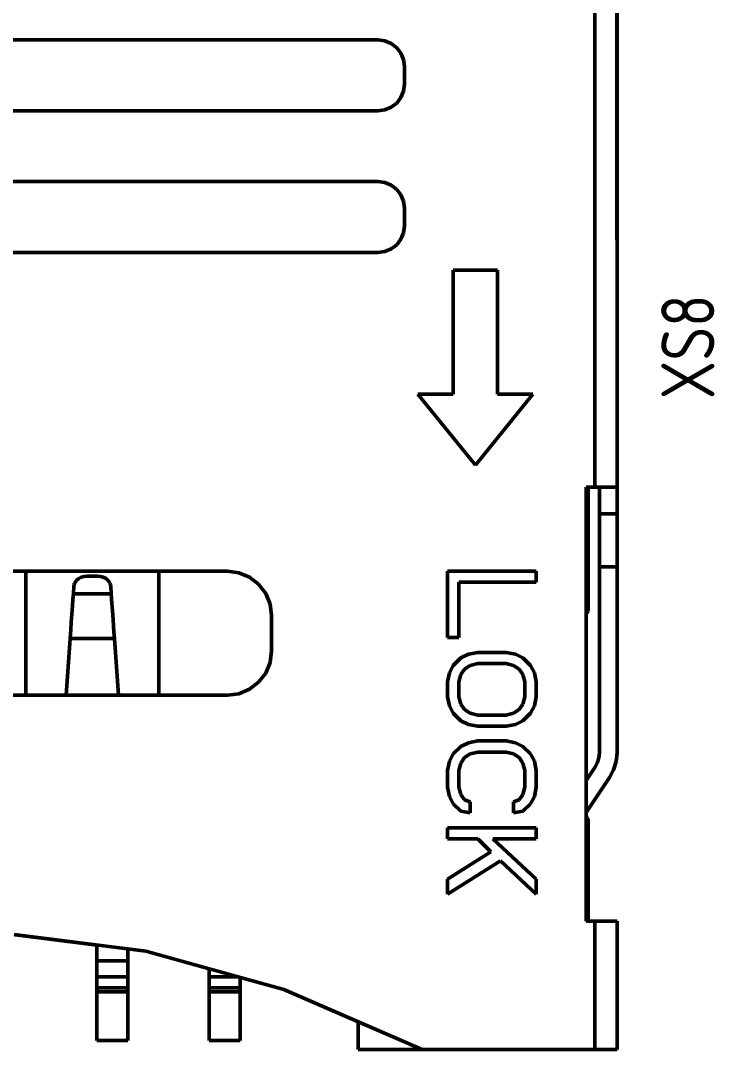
# Model space of a CAD drawing. Extents: x 260 to 1101, y 70 to 664.
# Drawn here: x 375.72 to 391.39, y 502.49 to 525.73 of the extents above; entities that cross this region are included whole.
import ezdxf

# ---------------------------------------------------------------- set-up
doc = ezdxf.new("R2010")
doc.units = 0
doc.header["$MEASUREMENT"] = 0
doc.layers.add('Основная', color=7, linetype='CONTINUOUS', lineweight=50)
doc.styles.add('GOST type A0', font='', dxfattribs={"oblique": 15, "height": 3.5})
doc.styles.get('GOST type A0').set_extended_font_data('GOST type A')

msp = doc.modelspace()

# ---------------------------------------------------------------- linework, layer by layer
at = {"layer": 'Основная'}
for p, q in [((389.19, 515.189), (389.188, 531.785)), ((389.19, 515.189), (389.188, 531.785)), ((389.19, 515.189), (389.19, 531.925)), ((389.19, 515.189), (389.19, 531.925)), ((388.69, 515.189), (388.69, 528.689)), ((388.69, 515.189), (388.69, 528.689)), ((365.99, 525.289), (383.79, 525.289)), ((365.99, 525.289), (383.79, 525.289)), ((383.79, 525.289), (383.946, 525.269)), ((383.79, 525.289), (383.946, 525.269)), ((383.946, 525.269), (384.09, 525.209)), ((383.946, 525.269), (384.09, 525.209)), ((384.09, 525.209), (384.214, 525.113)), ((384.09, 525.209), (384.214, 525.113)), ((384.214, 525.113), (384.31, 524.989)), ((384.214, 525.113), (384.31, 524.989)), ((384.31, 524.989), (384.37, 524.845)), ((384.31, 524.989), (384.37, 524.845)), ((384.37, 524.845), (384.39, 524.689)), ((384.37, 524.845), (384.39, 524.689)), ((384.39, 524.689), (384.39, 524.289)), ((384.39, 524.689), (384.39, 524.289)), ((384.37, 524.133), (384.39, 524.289)), ((384.37, 524.133), (384.39, 524.289)), ((384.31, 523.989), (384.37, 524.133)), ((384.31, 523.989), (384.37, 524.133)), ((384.09, 523.769), (384.214, 523.865)), ((384.09, 523.769), (384.214, 523.865)), ((384.214, 523.865), (384.31, 523.989)), ((384.214, 523.865), (384.31, 523.989)), ((365.99, 523.689), (383.79, 523.689)), ((365.99, 523.689), (383.79, 523.689)), ((383.79, 523.689), (383.946, 523.709)), ((383.79, 523.689), (383.946, 523.709)), ((383.946, 523.709), (384.09, 523.769)), ((383.946, 523.709), (384.09, 523.769)), ((365.99, 522.089), (383.79, 522.089)), ((365.99, 522.089), (383.79, 522.089)), ((383.79, 522.089), (383.946, 522.069)), ((383.79, 522.089), (383.946, 522.069)), ((383.946, 522.069), (384.09, 522.009)), ((383.946, 522.069), (384.09, 522.009)), ((384.09, 522.009), (384.214, 521.913)), ((384.09, 522.009), (384.214, 521.913)), ((384.214, 521.913), (384.31, 521.789)), ((384.214, 521.913), (384.31, 521.789)), ((384.31, 521.789), (384.37, 521.645)), ((384.31, 521.789), (384.37, 521.645)), ((384.37, 521.645), (384.39, 521.489)), ((384.37, 521.645), (384.39, 521.489)), ((384.39, 521.089), (384.39, 521.489)), ((384.39, 521.089), (384.39, 521.489)), ((384.37, 520.933), (384.39, 521.089)), ((384.37, 520.933), (384.39, 521.089)), ((384.214, 520.665), (384.31, 520.789)), ((384.214, 520.665), (384.31, 520.789)), ((384.31, 520.789), (384.37, 520.933)), ((384.31, 520.789), (384.37, 520.933)), ((383.946, 520.509), (384.09, 520.569)), ((383.946, 520.509), (384.09, 520.569)), ((384.09, 520.569), (384.214, 520.665)), ((384.09, 520.569), (384.214, 520.665)), ((365.99, 520.489), (383.79, 520.489)), ((365.99, 520.489), (383.79, 520.489)), ((383.79, 520.489), (383.946, 520.509)), ((383.79, 520.489), (383.946, 520.509)), ((385.49, 520.089), (386.49, 520.089)), ((385.49, 520.089), (385.49, 517.289)), ((385.49, 520.089), (386.49, 520.089)), ((385.49, 520.089), (385.49, 517.289)), ((386.49, 520.089), (386.49, 517.289)), ((386.49, 520.089), (386.49, 517.289)), ((384.69, 517.289), (385.49, 517.289)), ((384.69, 517.289), (385.99, 515.689)), ((384.69, 517.289), (385.49, 517.289)), ((384.69, 517.289), (385.99, 515.689)), ((385.99, 515.689), (387.29, 517.289)), ((385.99, 515.689), (387.29, 517.289)), ((386.49, 517.289), (387.29, 517.289)), ((386.49, 517.289), (387.29, 517.289)), ((388.49, 515.189), (388.69, 515.189)), ((388.49, 515.189), (388.49, 505.389)), ((388.49, 515.189), (388.69, 515.189)), ((388.49, 515.189), (388.49, 505.389)), ((388.54, 512.389), (388.54, 515.189)), ((388.54, 512.389), (388.54, 515.189)), ((388.69, 515.189), (388.82, 515.189)), ((388.69, 515.189), (388.82, 515.189)), ((388.79, 515.169), (388.79, 515.189)), ((388.79, 515.169), (388.79, 515.189)), ((388.79, 515.169), (388.79, 515.109)), ((388.79, 515.169), (388.79, 515.109)), ((388.79, 515.109), (388.79, 515.013)), ((388.79, 515.109), (388.79, 515.013)), ((388.79, 515.013), (388.79, 514.889)), ((388.79, 515.013), (388.79, 514.889)), ((388.82, 515.189), (388.94, 515.189)), ((388.82, 515.189), (389.172, 515.189)), ((388.82, 515.189), (388.94, 515.189)), ((388.82, 515.189), (389.172, 515.189)), ((388.94, 515.189), (389.044, 515.189)), ((388.94, 515.189), (389.044, 515.189)), ((389.044, 515.189), (389.122, 515.189)), ((389.044, 515.189), (389.122, 515.189)), ((389.122, 515.189), (389.172, 515.189)), ((389.122, 515.189), (389.172, 515.189)), ((389.172, 515.189), (389.19, 515.189)), ((389.172, 515.189), (389.19, 515.189)), ((389.19, 509.189), (389.19, 515.189)), ((389.19, 515.189), (389.19, 515.169)), ((389.19, 509.189), (389.19, 515.189)), ((389.19, 515.189), (389.19, 515.169)), ((389.19, 515.169), (389.19, 515.109)), ((389.19, 515.169), (389.19, 515.109)), ((389.19, 515.109), (389.19, 515.013)), ((389.19, 515.109), (389.19, 515.013)), ((389.19, 515.013), (389.19, 514.889)), ((389.19, 515.013), (389.19, 514.889)), ((388.79, 514.889), (388.79, 514.745)), ((388.79, 514.889), (388.79, 514.745)), ((388.79, 514.589), (388.79, 514.745)), ((388.79, 514.589), (388.79, 514.745)), ((389.19, 514.889), (389.19, 514.745)), ((389.19, 514.889), (389.19, 514.745)), ((389.19, 514.745), (389.19, 514.589)), ((389.19, 514.745), (389.19, 514.589)), ((388.79, 513.389), (388.79, 514.589)), ((388.79, 514.589), (389.19, 514.589)), ((388.79, 513.389), (388.79, 514.589)), ((388.79, 514.589), (389.19, 514.589)), ((389.19, 513.389), (389.19, 514.589)), ((389.19, 513.389), (389.19, 514.589)), ((388.79, 513.389), (388.79, 509.189)), ((388.79, 513.389), (389.19, 513.389)), ((388.79, 513.389), (388.79, 509.189)), ((388.79, 513.389), (389.19, 513.389)), ((389.19, 513.389), (389.19, 509.189)), ((389.19, 513.389), (389.19, 509.189)), ((366.39, 513.289), (380.39, 513.289)), ((366.39, 513.289), (380.39, 513.289)), ((375.84, 510.489), (375.84, 513.289)), ((375.84, 510.489), (375.84, 513.289)), ((376.986, 513.087), (377.032, 513.125)), ((376.986, 513.087), (377.032, 513.125)), ((377.032, 513.125), (377.09, 513.155)), ((377.032, 513.125), (377.09, 513.155)), ((377.09, 513.155), (377.154, 513.171)), ((377.09, 513.155), (377.154, 513.171)), ((377.154, 513.171), (377.224, 513.177)), ((377.154, 513.171), (377.224, 513.177)), ((377.224, 513.177), (377.456, 513.177)), ((377.224, 513.177), (377.456, 513.177)), ((377.456, 513.177), (377.522, 513.173)), ((377.456, 513.177), (377.522, 513.173)), ((377.522, 513.173), (377.584, 513.155)), ((377.522, 513.173), (377.584, 513.155)), ((377.584, 513.155), (377.638, 513.131)), ((377.584, 513.155), (377.638, 513.131)), ((377.638, 513.131), (377.684, 513.097)), ((377.638, 513.131), (377.684, 513.097)), ((378.84, 510.489), (378.84, 513.289)), ((378.84, 510.489), (378.84, 513.289)), ((380.39, 513.289), (380.648, 513.255)), ((380.39, 513.289), (380.648, 513.255)), ((380.648, 513.255), (380.89, 513.155)), ((380.648, 513.255), (380.89, 513.155)), ((380.89, 513.155), (381.096, 512.995)), ((380.89, 513.155), (381.096, 512.995)), ((385.364, 513.289), (387.364, 513.289)), ((385.364, 513.289), (385.364, 511.789)), ((385.364, 513.289), (387.364, 513.289)), ((385.364, 513.289), (385.364, 511.789)), ((387.364, 513.289), (387.364, 513.039)), ((387.364, 513.289), (387.364, 513.039)), ((376.912, 512.781), (376.924, 512.957)), ((376.912, 512.781), (376.924, 512.957)), ((376.924, 512.957), (376.928, 512.987)), ((376.924, 512.957), (376.928, 512.987)), ((376.928, 512.987), (376.938, 513.015)), ((376.928, 512.987), (376.938, 513.015)), ((376.938, 513.015), (376.958, 513.053)), ((376.938, 513.015), (376.958, 513.053)), ((376.958, 513.053), (376.986, 513.087)), ((376.958, 513.053), (376.986, 513.087)), ((377.684, 513.097), (377.72, 513.053)), ((377.684, 513.097), (377.72, 513.053)), ((377.72, 513.053), (377.744, 513.007)), ((377.72, 513.053), (377.744, 513.007)), ((377.744, 513.007), (377.756, 512.957)), ((377.744, 513.007), (377.756, 512.957)), ((377.756, 512.957), (377.768, 512.781)), ((377.756, 512.957), (377.768, 512.781)), ((381.096, 512.995), (381.256, 512.789)), ((381.096, 512.995), (381.256, 512.789)), ((385.62, 513.039), (385.62, 511.789)), ((385.62, 513.039), (387.364, 513.039)), ((385.62, 513.039), (385.62, 511.789)), ((385.62, 513.039), (387.364, 513.039)), ((376.884, 512.403), (376.902, 512.653)), ((376.884, 512.403), (376.902, 512.653)), ((376.902, 512.653), (376.912, 512.781)), ((376.902, 512.653), (376.912, 512.781)), ((376.912, 512.781), (377.768, 512.781)), ((376.912, 512.781), (377.768, 512.781)), ((377.768, 512.781), (377.784, 512.561)), ((377.768, 512.781), (377.784, 512.561)), ((381.256, 512.789), (381.356, 512.547)), ((381.256, 512.789), (381.356, 512.547)), ((377.784, 512.561), (377.8, 512.315)), ((377.784, 512.561), (377.8, 512.315)), ((381.356, 512.547), (381.39, 512.289)), ((381.356, 512.547), (381.39, 512.289)), ((376.866, 512.147), (376.884, 512.403)), ((376.866, 512.147), (376.884, 512.403)), ((377.8, 512.315), (377.818, 512.057)), ((377.8, 512.315), (377.818, 512.057)), ((381.39, 511.489), (381.39, 512.289)), ((381.39, 511.489), (381.39, 512.289)), ((388.49, 512.339), (388.54, 512.389)), ((388.49, 512.339), (388.54, 512.389)), ((376.84, 511.771), (376.854, 511.967)), ((376.84, 511.771), (376.854, 511.967)), ((376.854, 511.967), (376.866, 512.147)), ((376.854, 511.967), (376.866, 512.147)), ((377.818, 512.057), (377.828, 511.915)), ((377.818, 512.057), (377.828, 511.915)), ((376.75, 510.489), (376.84, 511.771)), ((376.75, 510.489), (376.84, 511.771)), ((376.84, 511.771), (377.838, 511.771)), ((376.84, 511.771), (377.838, 511.771)), ((377.828, 511.915), (377.838, 511.771)), ((377.828, 511.915), (377.838, 511.771)), ((377.838, 511.771), (377.93, 510.489)), ((377.838, 511.771), (377.93, 510.489)), ((385.364, 511.789), (385.62, 511.789)), ((385.364, 511.789), (385.62, 511.789)), ((381.356, 511.231), (381.39, 511.489)), ((381.356, 511.231), (381.39, 511.489)), ((385.492, 511.163), (385.662, 511.331)), ((385.492, 511.163), (385.662, 511.331)), ((385.662, 511.331), (385.832, 511.413)), ((385.662, 511.331), (385.832, 511.413)), ((385.832, 511.413), (386.046, 511.455)), ((385.832, 511.413), (386.046, 511.455)), ((386.046, 511.455), (386.684, 511.455)), ((386.046, 511.455), (386.684, 511.455)), ((386.684, 511.455), (386.896, 511.413)), ((386.684, 511.455), (386.896, 511.413)), ((386.896, 511.413), (387.066, 511.331)), ((386.896, 511.413), (387.066, 511.331)), ((387.066, 511.331), (387.236, 511.163)), ((387.066, 511.331), (387.236, 511.163)), ((381.256, 510.989), (381.356, 511.231)), ((381.256, 510.989), (381.356, 511.231)), ((385.406, 510.997), (385.492, 511.163)), ((385.406, 510.997), (385.492, 511.163)), ((385.662, 510.955), (385.748, 511.081)), ((385.662, 510.955), (385.748, 511.081)), ((385.748, 511.081), (385.874, 511.163)), ((385.748, 511.081), (385.874, 511.163)), ((385.874, 511.163), (386.046, 511.205)), ((385.874, 511.163), (386.046, 511.205)), ((386.046, 511.205), (386.684, 511.205)), ((386.046, 511.205), (386.684, 511.205)), ((386.684, 511.205), (386.854, 511.163)), ((386.684, 511.205), (386.854, 511.163)), ((386.854, 511.163), (386.982, 511.081)), ((386.854, 511.163), (386.982, 511.081)), ((386.982, 511.081), (387.066, 510.955)), ((386.982, 511.081), (387.066, 510.955)), ((387.236, 511.163), (387.322, 510.997)), ((387.236, 511.163), (387.322, 510.997)), ((381.096, 510.781), (381.256, 510.989)), ((381.096, 510.781), (381.256, 510.989)), ((385.364, 510.789), (385.406, 510.997)), ((385.364, 510.789), (385.406, 510.997)), ((385.364, 510.789), (385.364, 510.455)), ((385.364, 510.789), (385.364, 510.455)), ((385.62, 510.789), (385.662, 510.955)), ((385.62, 510.789), (385.662, 510.955)), ((385.62, 510.789), (385.62, 510.455)), ((385.62, 510.789), (385.62, 510.455)), ((387.066, 510.955), (387.108, 510.789)), ((387.066, 510.955), (387.108, 510.789)), ((387.108, 510.455), (387.108, 510.789)), ((387.108, 510.455), (387.108, 510.789)), ((387.322, 510.997), (387.364, 510.789)), ((387.322, 510.997), (387.364, 510.789)), ((387.364, 510.789), (387.364, 510.455)), ((387.364, 510.789), (387.364, 510.455)), ((380.648, 510.523), (380.89, 510.623)), ((380.648, 510.523), (380.89, 510.623)), ((380.89, 510.623), (381.096, 510.781)), ((380.89, 510.623), (381.096, 510.781)), ((366.39, 510.489), (380.39, 510.489)), ((366.39, 510.489), (380.39, 510.489)), ((380.39, 510.489), (380.648, 510.523)), ((380.39, 510.489), (380.648, 510.523)), ((385.364, 510.455), (385.406, 510.247)), ((385.364, 510.455), (385.406, 510.247)), ((385.62, 510.455), (385.662, 510.289)), ((385.62, 510.455), (385.662, 510.289)), ((387.066, 510.289), (387.108, 510.455)), ((387.066, 510.289), (387.108, 510.455)), ((387.322, 510.247), (387.364, 510.455)), ((387.322, 510.247), (387.364, 510.455)), ((385.406, 510.247), (385.492, 510.081)), ((385.406, 510.247), (385.492, 510.081)), ((385.662, 510.289), (385.748, 510.163)), ((385.662, 510.289), (385.748, 510.163)), ((385.748, 510.163), (385.874, 510.081)), ((385.748, 510.163), (385.874, 510.081)), ((386.854, 510.081), (386.982, 510.163)), ((386.854, 510.081), (386.982, 510.163)), ((386.982, 510.163), (387.066, 510.289)), ((386.982, 510.163), (387.066, 510.289)), ((387.236, 510.081), (387.322, 510.247)), ((387.236, 510.081), (387.322, 510.247)), ((385.492, 510.081), (385.662, 509.913)), ((385.492, 510.081), (385.662, 509.913)), ((385.662, 509.913), (385.832, 509.831)), ((385.662, 509.913), (385.832, 509.831)), ((385.874, 510.081), (386.046, 510.039)), ((385.874, 510.081), (386.046, 510.039)), ((386.046, 510.039), (386.684, 510.039)), ((386.046, 510.039), (386.684, 510.039)), ((386.684, 510.039), (386.854, 510.081)), ((386.684, 510.039), (386.854, 510.081)), ((386.896, 509.831), (387.066, 509.913)), ((386.896, 509.831), (387.066, 509.913)), ((387.066, 509.913), (387.236, 510.081)), ((387.066, 509.913), (387.236, 510.081)), ((385.832, 509.831), (386.046, 509.789)), ((385.832, 509.831), (386.046, 509.789)), ((386.046, 509.789), (386.684, 509.789)), ((386.046, 509.789), (386.684, 509.789)), ((386.684, 509.789), (386.896, 509.831)), ((386.684, 509.789), (386.896, 509.831)), ((385.662, 509.331), (385.832, 509.413)), ((385.662, 509.331), (385.832, 509.413)), ((385.832, 509.413), (386.046, 509.455)), ((385.832, 509.413), (386.046, 509.455)), ((386.046, 509.455), (386.684, 509.455)), ((386.046, 509.455), (386.684, 509.455)), ((386.684, 509.455), (386.896, 509.413)), ((386.684, 509.455), (386.896, 509.413)), ((386.896, 509.413), (387.066, 509.331)), ((386.896, 509.413), (387.066, 509.331)), ((385.406, 508.997), (385.492, 509.163)), ((385.406, 508.997), (385.492, 509.163)), ((385.492, 509.163), (385.662, 509.331)), ((385.492, 509.163), (385.662, 509.331)), ((385.748, 509.081), (385.874, 509.163)), ((385.748, 509.081), (385.874, 509.163)), ((385.874, 509.163), (386.046, 509.205)), ((385.874, 509.163), (386.046, 509.205)), ((386.046, 509.205), (386.684, 509.205)), ((386.046, 509.205), (386.684, 509.205)), ((386.684, 509.205), (386.854, 509.163)), ((386.684, 509.205), (386.854, 509.163)), ((386.854, 509.163), (386.982, 509.081)), ((386.854, 509.163), (386.982, 509.081)), ((387.066, 509.331), (387.236, 509.163)), ((387.066, 509.331), (387.236, 509.163)), ((387.236, 509.163), (387.322, 508.997)), ((387.236, 509.163), (387.322, 508.997)), ((388.778, 509.071), (388.79, 509.189)), ((388.778, 509.071), (388.79, 509.189)), ((389.17, 508.993), (389.19, 509.189)), ((389.17, 508.993), (389.19, 509.189)), ((389.17, 508.993), (389.19, 509.189)), ((389.17, 508.993), (389.19, 509.189)), ((385.364, 508.789), (385.406, 508.997)), ((385.364, 508.789), (385.406, 508.997)), ((385.62, 508.789), (385.662, 508.955)), ((385.62, 508.789), (385.662, 508.955)), ((385.662, 508.955), (385.748, 509.081)), ((385.662, 508.955), (385.748, 509.081)), ((386.982, 509.081), (387.066, 508.955)), ((386.982, 509.081), (387.066, 508.955)), ((387.066, 508.955), (387.108, 508.789)), ((387.066, 508.955), (387.108, 508.789)), ((387.322, 508.997), (387.364, 508.789)), ((387.322, 508.997), (387.364, 508.789)), ((388.688, 508.853), (388.744, 508.957)), ((388.688, 508.853), (388.744, 508.957)), ((388.744, 508.957), (388.778, 509.071)), ((388.744, 508.957), (388.778, 509.071)), ((389.112, 508.803), (389.17, 508.993)), ((389.112, 508.803), (389.17, 508.993)), ((389.112, 508.803), (389.17, 508.993)), ((389.112, 508.803), (389.17, 508.993)), ((385.364, 508.789), (385.364, 508.413)), ((385.364, 508.789), (385.364, 508.413)), ((385.62, 508.789), (385.62, 508.413)), ((385.62, 508.789), (385.62, 508.413)), ((387.108, 508.789), (387.108, 508.413)), ((387.108, 508.789), (387.108, 508.413)), ((387.364, 508.789), (387.364, 508.413)), ((387.364, 508.789), (387.364, 508.413)), ((388.49, 508.561), (388.688, 508.853)), ((388.49, 508.561), (388.688, 508.853)), ((389.02, 508.631), (389.112, 508.803)), ((389.02, 508.631), (389.112, 508.803)), ((389.02, 508.631), (389.112, 508.803)), ((389.02, 508.631), (389.112, 508.803)), ((388.49, 507.843), (389.02, 508.631)), ((388.49, 507.843), (389.02, 508.631)), ((388.49, 507.843), (389.02, 508.631)), ((388.49, 507.843), (389.02, 508.631)), ((385.364, 508.413), (385.406, 508.205)), ((385.364, 508.413), (385.406, 508.205)), ((385.62, 508.413), (385.662, 508.247)), ((385.62, 508.413), (385.662, 508.247)), ((385.662, 508.247), (385.748, 508.123)), ((385.662, 508.247), (385.748, 508.123)), ((386.982, 508.123), (387.066, 508.247)), ((386.982, 508.123), (387.066, 508.247)), ((387.066, 508.247), (387.108, 508.413)), ((387.066, 508.247), (387.108, 508.413)), ((387.322, 508.205), (387.364, 508.413)), ((387.322, 508.205), (387.364, 508.413)), ((385.406, 508.205), (385.492, 508.039)), ((385.406, 508.205), (385.492, 508.039)), ((385.492, 508.039), (385.662, 507.873)), ((385.492, 508.039), (385.662, 507.873)), ((385.748, 508.123), (385.874, 508.081)), ((385.748, 508.123), (385.874, 508.081)), ((385.874, 508.081), (385.874, 507.831)), ((385.874, 508.081), (385.874, 507.831)), ((386.854, 508.081), (386.982, 508.123)), ((386.854, 508.081), (386.982, 508.123)), ((386.854, 508.081), (386.854, 507.831)), ((386.854, 508.081), (386.854, 507.831)), ((387.066, 507.873), (387.236, 508.039)), ((387.066, 507.873), (387.236, 508.039)), ((387.236, 508.039), (387.322, 508.205)), ((387.236, 508.039), (387.322, 508.205)), ((385.662, 507.873), (385.874, 507.831)), ((385.662, 507.873), (385.874, 507.831)), ((386.854, 507.831), (387.066, 507.873)), ((386.854, 507.831), (387.066, 507.873)), ((388.49, 507.739), (388.49, 507.843)), ((388.49, 507.739), (388.49, 507.843)), ((388.54, 507.689), (388.49, 507.739)), ((388.49, 507.739), (388.54, 507.689)), ((388.54, 507.689), (388.49, 507.739)), ((388.49, 507.739), (388.54, 507.689)), ((388.54, 505.389), (388.54, 507.689)), ((388.54, 505.389), (388.54, 507.689)), ((388.54, 505.389), (388.54, 507.689)), ((388.54, 505.389), (388.54, 507.689)), ((385.364, 507.497), (387.364, 507.497)), ((385.364, 507.497), (385.364, 507.247)), ((385.364, 507.497), (387.364, 507.497)), ((385.364, 507.497), (385.364, 507.247)), ((387.364, 507.497), (387.364, 507.247)), ((387.364, 507.497), (387.364, 507.247)), ((385.364, 507.247), (386.046, 507.247)), ((385.364, 507.247), (386.046, 507.247)), ((386.046, 507.247), (386.342, 506.955)), ((386.046, 507.247), (386.342, 506.955)), ((386.386, 507.247), (387.364, 506.331)), ((386.386, 507.247), (387.364, 507.247)), ((386.386, 507.247), (387.364, 506.331)), ((386.386, 507.247), (387.364, 507.247)), ((385.364, 506.331), (386.342, 506.955)), ((385.364, 506.331), (386.342, 506.955)), ((385.364, 505.997), (386.556, 506.747)), ((385.364, 505.997), (386.556, 506.747)), ((386.556, 506.747), (387.364, 505.997)), ((386.556, 506.747), (387.364, 505.997)), ((385.364, 506.331), (385.364, 505.997)), ((385.364, 506.331), (385.364, 505.997)), ((387.364, 506.331), (387.364, 505.997)), ((387.364, 506.331), (387.364, 505.997)), ((388.49, 505.389), (388.69, 505.389)), ((388.49, 505.389), (388.69, 505.389)), ((389.19, 505.389), (388.54, 505.389)), ((389.19, 505.389), (388.54, 505.389)), ((388.69, 505.389), (388.82, 505.389)), ((388.69, 505.389), (388.69, 502.489)), ((388.69, 505.389), (388.82, 505.389)), ((388.69, 505.389), (388.69, 502.489)), ((388.82, 505.389), (388.94, 505.389)), ((388.82, 505.389), (388.94, 505.389)), ((388.94, 505.389), (389.044, 505.389)), ((388.94, 505.389), (389.044, 505.389)), ((389.044, 505.389), (389.122, 505.389)), ((389.044, 505.389), (389.122, 505.389)), ((389.122, 505.389), (389.172, 505.389)), ((389.122, 505.389), (389.172, 505.389)), ((389.172, 505.389), (389.19, 505.389)), ((389.172, 505.389), (389.19, 505.389)), ((389.19, 502.489), (389.19, 505.389)), ((389.19, 505.389), (389.19, 502.489)), ((389.19, 502.489), (389.19, 505.389)), ((389.19, 505.389), (389.19, 502.489)), ((375.572, 505.083), (378.546, 504.705)), ((375.572, 505.083), (378.546, 504.705)), ((375.6, 505.079), (377.44, 504.845)), ((375.6, 505.079), (377.44, 504.845)), ((377.44, 504.489), (377.44, 504.847)), ((377.44, 504.489), (377.44, 504.847)), ((377.44, 504.845), (377.44, 502.689)), ((377.44, 504.845), (377.44, 502.689)), ((378.14, 502.689), (378.14, 504.757)), ((378.14, 504.757), (378.546, 504.705)), ((378.14, 504.757), (378.14, 504.489)), ((378.14, 502.689), (378.14, 504.757)), ((378.14, 504.757), (378.546, 504.705)), ((378.14, 504.757), (378.14, 504.489)), ((378.546, 504.705), (379.98, 504.307)), ((378.546, 504.705), (381.668, 503.839)), ((378.546, 504.705), (379.98, 504.307)), ((378.546, 504.705), (381.668, 503.839)), ((377.44, 504.415), (377.44, 504.489)), ((377.44, 504.489), (378.14, 504.489)), ((377.44, 504.415), (377.44, 504.489)), ((377.44, 504.489), (378.14, 504.489)), ((377.44, 504.343), (377.44, 504.415)), ((377.44, 504.343), (377.44, 504.415)), ((377.44, 504.343), (377.44, 504.277)), ((377.44, 504.343), (377.44, 504.277)), ((378.14, 504.489), (378.14, 504.379)), ((378.14, 504.489), (378.14, 504.379)), ((378.14, 504.379), (378.14, 504.277)), ((378.14, 504.379), (378.14, 504.277)), ((379.98, 504.307), (379.98, 502.689)), ((379.98, 504.307), (379.98, 504.277)), ((379.98, 504.307), (379.98, 502.689)), ((379.98, 504.307), (379.98, 504.277)), ((377.44, 504.277), (377.44, 504.217)), ((377.44, 504.277), (377.44, 504.217)), ((377.44, 504.217), (377.44, 504.167)), ((377.44, 504.217), (377.44, 504.167)), ((377.44, 504.167), (377.44, 504.129)), ((377.44, 504.167), (377.44, 504.129)), ((377.44, 504.129), (377.44, 503.879)), ((377.44, 504.129), (378.14, 504.129)), ((377.44, 504.129), (377.44, 503.879)), ((377.44, 504.129), (378.14, 504.129)), ((378.14, 504.277), (378.14, 504.191)), ((378.14, 504.277), (378.14, 504.191)), ((378.14, 504.191), (378.14, 504.129)), ((378.14, 504.191), (378.14, 504.129)), ((378.14, 504.129), (378.14, 503.879)), ((378.14, 504.129), (378.14, 503.879)), ((379.98, 504.277), (379.98, 504.217)), ((379.98, 504.277), (379.98, 504.217)), ((379.98, 504.217), (379.98, 504.167)), ((379.98, 504.217), (379.98, 504.167)), ((379.98, 504.167), (379.98, 504.129)), ((379.98, 504.167), (379.98, 504.129)), ((379.98, 504.129), (379.98, 503.879)), ((379.98, 504.129), (380.624, 504.129)), ((379.98, 504.129), (379.98, 503.879)), ((379.98, 504.129), (380.624, 504.129)), ((380.68, 502.689), (380.68, 504.113)), ((380.68, 504.113), (381.668, 503.839)), ((380.68, 504.113), (380.68, 503.879)), ((380.68, 502.689), (380.68, 504.113)), ((380.68, 504.113), (381.668, 503.839)), ((380.68, 504.113), (380.68, 503.879)), ((377.44, 503.869), (377.44, 503.879)), ((377.44, 503.879), (378.14, 503.879)), ((377.44, 503.869), (377.44, 503.879)), ((377.44, 503.879), (378.14, 503.879)), ((377.44, 503.857), (377.44, 503.869)), ((377.44, 503.857), (377.44, 503.869)), ((377.44, 503.857), (377.44, 503.841)), ((377.44, 503.857), (377.44, 503.841)), ((377.44, 503.841), (377.44, 503.825)), ((377.44, 503.841), (377.44, 503.825)), ((377.44, 503.825), (377.44, 503.807)), ((377.44, 503.825), (377.44, 503.807)), ((378.14, 503.863), (378.14, 503.879)), ((378.14, 503.863), (378.14, 503.879)), ((378.14, 503.863), (378.14, 503.843)), ((378.14, 503.863), (378.14, 503.843)), ((378.14, 503.843), (378.14, 503.817)), ((378.14, 503.843), (378.14, 503.817)), ((378.14, 503.817), (378.14, 503.789)), ((378.14, 503.817), (378.14, 503.789)), ((379.98, 503.869), (379.98, 503.879)), ((379.98, 503.879), (380.68, 503.879)), ((379.98, 503.869), (379.98, 503.879)), ((379.98, 503.879), (380.68, 503.879)), ((379.98, 503.869), (379.98, 503.857)), ((379.98, 503.869), (379.98, 503.857)), ((379.98, 503.857), (379.98, 503.841)), ((379.98, 503.857), (379.98, 503.841)), ((379.98, 503.841), (379.98, 503.825)), ((379.98, 503.841), (379.98, 503.825)), ((379.98, 503.825), (379.98, 503.807)), ((379.98, 503.825), (379.98, 503.807)), ((380.68, 503.863), (380.68, 503.879)), ((380.68, 503.863), (380.68, 503.879)), ((380.68, 503.863), (380.68, 503.843)), ((380.68, 503.863), (380.68, 503.843)), ((380.68, 503.843), (380.68, 503.817)), ((380.68, 503.843), (380.68, 503.817)), ((380.68, 503.817), (380.68, 503.789)), ((380.68, 503.817), (380.68, 503.789)), ((381.668, 503.839), (383.34, 503.115)), ((381.668, 503.839), (384.79, 502.489)), ((381.668, 503.839), (383.34, 503.115)), ((381.668, 503.839), (384.79, 502.489)), ((377.44, 503.807), (377.44, 503.789)), ((377.44, 503.807), (377.44, 503.789)), ((377.44, 503.789), (377.44, 502.689)), ((377.44, 503.789), (378.14, 503.789)), ((377.44, 503.789), (377.44, 502.689)), ((377.44, 503.789), (378.14, 503.789)), ((378.14, 503.789), (378.14, 502.689)), ((378.14, 503.789), (378.14, 502.689)), ((379.98, 503.807), (379.98, 503.789)), ((379.98, 503.807), (379.98, 503.789)), ((379.98, 503.789), (379.98, 502.689)), ((379.98, 503.789), (380.68, 503.789)), ((379.98, 503.789), (379.98, 502.689)), ((379.98, 503.789), (380.68, 503.789)), ((380.68, 503.789), (380.68, 502.689)), ((380.68, 503.789), (380.68, 502.689)), ((383.34, 503.115), (383.34, 502.489)), ((383.34, 502.489), (383.34, 503.115)), ((383.34, 503.115), (383.34, 502.489)), ((383.34, 502.489), (383.34, 503.115)), ((377.44, 502.689), (378.14, 502.689)), ((377.44, 502.689), (378.14, 502.689)), ((377.44, 502.689), (378.14, 502.689)), ((377.44, 502.689), (378.14, 502.689)), ((379.98, 502.689), (380.68, 502.689)), ((379.98, 502.689), (380.68, 502.689)), ((379.98, 502.689), (380.68, 502.689)), ((379.98, 502.689), (380.68, 502.689)), ((383.34, 502.489), (389.19, 502.489)), ((383.34, 502.489), (384.79, 502.489)), ((383.34, 502.489), (389.19, 502.489)), ((383.34, 502.489), (384.79, 502.489)), ((384.79, 502.489), (388.69, 502.489)), ((384.79, 502.489), (388.69, 502.489)), ((388.69, 502.489), (388.82, 502.489)), ((388.69, 502.489), (388.82, 502.489)), ((388.82, 502.489), (388.94, 502.489)), ((388.82, 502.489), (388.94, 502.489)), ((388.94, 502.489), (389.044, 502.489)), ((388.94, 502.489), (389.044, 502.489)), ((389.044, 502.489), (389.122, 502.489)), ((389.044, 502.489), (389.122, 502.489)), ((389.122, 502.489), (389.172, 502.489)), ((389.122, 502.489), (389.172, 502.489)), ((389.172, 502.489), (389.19, 502.489)), ((389.172, 502.489), (389.19, 502.489))]:
    msp.add_line(p, q, dxfattribs=at)

# ---------------------------------------------------------------- texts
at = {"layer": 'Основная', "style": 'GOST type A0'}
msp.add_text('XS8', height=1.2, rotation=90, dxfattribs=at).set_placement((391.389, 517.173))

doc.saveas('drawing.dxf')
